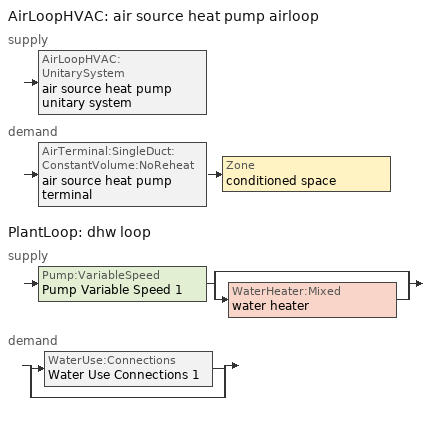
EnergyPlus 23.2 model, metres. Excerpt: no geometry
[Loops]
AirLoopHVAC 'air source heat pump airloop'
 supply: AirLoopHVAC:UnitarySystem 'air source heat pump unitary system'
 demand: AirTerminal:SingleDuct:ConstantVolume:NoReheat 'air source heat pump terminal' > Zone 'conditioned space'
PlantLoop 'dhw loop'
 supply: Pump:VariableSpeed 'Pump Variable Speed 1' > split
  | bypass
  | WaterHeater:Mixed 'water heater'
 demand: split
  | WaterUse:Connections 'Water Use Connections 1'
  | bypass
[ZoneControl:Thermostat]
conditioned space Thermostat: Zone or ZoneList=conditioned space; Control Type Schedule=conditioned space Thermostat Schedule; Control 1=conditioned space temperature setpoint; Temperature Difference Between Cutout And Setpoint {deltaC}=0
[ThermostatSetpoint:DualSetpoint]
conditioned space temperature setpoint: Heating Setpoint Temperature Schedule=heating setpoint; Cooling Setpoint Temperature Schedule=cooling setpoint
[AirTerminal:SingleDuct:ConstantVolume:NoReheat]
air source heat pump terminal: Availability Schedule=Always On Discrete; Maximum Air Flow Rate {m3/s}=0.387469
[Zone equipment]
conditioned space: air source heat pump terminal
[AirLoopHVAC]
air source heat pump airloop: Design Supply Air Flow Rate {m3/s}=0.387469; Design Return Air Flow Fraction of Supply Air Flow=1
[Sizing:System]
air source heat pump airloop: Type of Load to Size On=Sensible; Design Outdoor Air Flow Rate {m3/s}=Autosize; Central Heating Maximum System Air Flow Ratio=0.3; Preheat Design Temperature {C}=7; Preheat Design Humidity Ratio {kgWater/kgDryAir}=0.008; Precool Design Temperature {C}=12.8; Precool Design Humidity Ratio {kgWater/kgDryAir}=0.008; Central Cooling Design Supply Air Temperature {C}=12.8; Central Heating Design Supply Air Temperature {C}=16.7; Type of Zone Sum to Use=NonCoincident; 100% Outdoor Air in Cooling=Yes; 100% Outdoor Air in Heating=Yes; Central Cooling Design Supply Air Humidity Ratio {kgWater/kgDryAir}=0.0085; Central Heating Design Supply Air Humidity Ratio {kgWater/kgDryAir}=0.008; Cooling Supply Air Flow Rate Method=DesignDay; Cooling Supply Air Flow Rate {m3/s}=0; Cooling Supply Air Flow Rate Per Floor Area {m3/s-m2}=0.00996765; Cooling Fraction of Autosized Cooling Supply Air Flow Rate=1; Cooling Supply Air Flow Rate Per Unit Cooling Capacity {m3/s-W}=3.94755e-05; Heating Supply Air Flow Rate Method=DesignDay; Heating Supply Air Flow Rate {m3/s}=0; Heating Supply Air Flow Rate Per Floor Area {m3/s-m2}=0.00996765; Heating Fraction of Autosized Heating Supply Air Flow Rate=1; Heating Fraction of Autosized Cooling Supply Air Flow Rate=1; Heating Supply Air Flow Rate Per Unit Heating Capacity {m3/s-W}=3.15882e-05; System Outdoor Air Method=ZoneSum; Zone Maximum Outdoor Air Fraction=1; Cooling Design Capacity Method=CoolingDesignCapacity; Cooling Design Capacity {W}=Autosize; Cooling Design Capacity Per Floor Area {W/m2}=234.7; Fraction of Autosized Cooling Design Capacity=1; Heating Design Capacity Method=HeatingDesignCapacity; Heating Design Capacity {W}=Autosize; Heating Design Capacity Per Floor Area {W/m2}=157; Fraction of Autosized Heating Design Capacity=1; Central Cooling Capacity Control Method=OnOff; Occupant Diversity=Autosize
[AvailabilityManager:Scheduled]
air source heat pump airloop Availability Manager: Schedule=Always On Discrete
[AirLoopHVAC:UnitarySystem]
air source heat pump unitary system: Control Type=Load; Controlling Zone or Thermostat Location=conditioned space; Dehumidification Control Type=None; Availability Schedule=Always On Discrete; Supply Fan=air source heat pump supply fan; Fan Placement=BlowThrough; Supply Air Fan Operating Mode Schedule=air source heat pump auto fan schedule; Heating Coil=air source heat pump htg coil; DX Heating Coil Sizing Ratio=1; Cooling Coil=air source heat pump clg coil; Use DOAS DX Cooling Coil=No; Minimum Supply Air Temperature {C}=2; Latent Load Control=SensibleOnlyLoadControl; Supplemental Heating Coil=air source heat pump backup htg coil; Cooling Supply Air Flow Rate Method=SupplyAirFlowRate; Cooling Supply Air Flow Rate {m3/s}=0.387469; Heating Supply Air Flow Rate Method=SupplyAirFlowRate; Heating Supply Air Flow Rate {m3/s}=0.275145; No Load Supply Air Flow Rate Method=SupplyAirFlowRate; No Load Supply Air Flow Rate {m3/s}=0; Maximum Supply Air Temperature {C}=93.3333; Maximum Outdoor Dry-Bulb Temperature for Supplemental Heater Operation {C}=10; Ancillary On-Cycle Electric Power {W}=0; Ancillary Off-Cycle Electric Power {W}=0
[Fan:SystemModel]
air source heat pump supply fan: Availability Schedule=Always On Discrete; Design Maximum Air Flow Rate {m3/s}=0.387469; Speed Control Method=Discrete; Electric Power Minimum Flow Rate Fraction=0.2; Design Pressure Rise {Pa}=794.58; Motor Efficiency=1; Motor In Air Stream Fraction=1; Design Electric Power Consumption {W}=Autosize; Design Power Sizing Method=TotalEfficiencyAndPressure; Electric Power Per Unit Flow Rate {W/(m3/s)}=840; Electric Power Per Unit Flow Rate Per Unit Pressure {W/((m3/s)-Pa)}=1.66667; Fan Total Efficiency=0.75; Motor Loss Radiative Fraction=0; Number of Speeds=2; Speed Flow Fraction 1=0.71011; Speed Electric Power Fraction 1=0.35808; Speed Flow Fraction 2=1; Speed Electric Power Fraction 2=1
[Coil:Heating:DX:SingleSpeed]
air source heat pump htg coil: Availability Schedule=Always On Discrete; Gross Rated Heating Capacity {W}=6234.11; Gross Rated Heating COP {W/W}=3.67607; Rated Air Flow Rate {m3/s}=0.329739; Rated Supply Fan Power Per Volume Flow Rate 2017 {W/(m3/s)}=773.3; Rated Supply Fan Power Per Volume Flow Rate 2023 {W/(m3/s)}=934.4; Heating Capacity Function of Temperature Curve=Heat-CAP-fT1; Heating Capacity Function of Flow Fraction Curve=Heat-CAP-fFF1; Energy Input Ratio Function of Temperature Curve=Heat-EIR-fT1; Energy Input Ratio Function of Flow Fraction Curve=Heat-EIR-fFF1; Part Load Fraction Correlation Curve=Heat-PLF-fPLR1; Defrost Energy Input Ratio Function of Temperature Curve=Defrosteir; Minimum Outdoor Dry-Bulb Temperature for Compressor Operation {C}=-3.88889; Maximum Outdoor Dry-Bulb Temperature for Defrost Operation {C}=4.44444; Crankcase Heater Capacity {W}=50; Maximum Outdoor Dry-Bulb Temperature for Crankcase Heater Operation {C}=10; Defrost Strategy=ReverseCycle; Defrost Control=Timed; Defrost Time Period Fraction=0.166667; Resistive Defrost Heater Capacity {W}=2000
[Coil:Cooling:DX:SingleSpeed]
air source heat pump clg coil: Availability Schedule=Always On Discrete; Gross Rated Total Cooling Capacity {W}=6573.41; Gross Rated Sensible Heat Ratio=0.730032; Gross Rated Cooling COP {W/W}=4.071704; Rated Air Flow Rate {m3/s}=0.33841; Rated Evaporator Fan Power Per Volume Flow Rate 2017 {W/(m3/s)}=773.3; Rated Evaporator Fan Power Per Volume Flow Rate 2023 {W/(m3/s)}=934.4; Total Cooling Capacity Function of Temperature Curve=Cool-CAP-fT1; Total Cooling Capacity Function of Flow Fraction Curve=Cool-CAP-fFF1; Energy Input Ratio Function of Temperature Curve=Cool-EIR-fT1; Energy Input Ratio Function of Flow Fraction Curve=Cool-EIR-fFF1; Part Load Fraction Correlation Curve=Cool-PLF-fPLR1; Minimum Outdoor Dry-Bulb Temperature for Compressor Operation {C}=-25; Nominal Time for Condensate Removal to Begin {s}=1000; Ratio of Initial Moisture Evaporation Rate and Steady State Latent Capacity=1.5; Maximum Cycling Rate {cycles/hr}=3; Latent Capacity Time Constant {s}=45; Condenser Type=AirCooled; Evaporative Condenser Effectiveness=0.9; Evaporative Condenser Air Flow Rate {m3/s}=Autosize; Evaporative Condenser Pump Rated Power Consumption {W}=Autosize; Crankcase Heater Capacity {W}=50; Maximum Outdoor Dry-Bulb Temperature for Crankcase Heater Operation {C}=10; Basin Heater Capacity {W/K}=0; Basin Heater Setpoint Temperature {C}=2
[Coil:Heating:Fuel]
air source heat pump backup htg coil: Availability Schedule=Always On Discrete; Fuel Type=NaturalGas; Burner Efficiency=0.8; Nominal Capacity {W}=12533.2; On Cycle Parasitic Electric Load {W}=0; Off Cycle Parasitic Fuel Load {W}=0
[PlantLoop]
dhw loop: Fluid Type=Water; Plant Equipment Operation Scheme=dhw loop Operation Schemes; Maximum Loop Temperature {C}=100; Minimum Loop Temperature {C}=0; Maximum Loop Flow Rate {m3/s}=0.01; Minimum Loop Flow Rate {m3/s}=0; Plant Loop Volume {m3}=0.003; Load Distribution Scheme=Optimal; Plant Loop Demand Calculation Scheme=SingleSetpoint; Common Pipe Simulation=None
[Sizing:Plant]
dhw loop: Loop Type=Heating; Design Loop Exit Temperature {C}=52.6667; Loop Design Temperature Difference {deltaC}=5.55556; Sizing Option=NonCoincident; Zone Timesteps in Averaging Window=1; Coincident Sizing Factor Mode=None
[Pump:VariableSpeed]
Pump Variable Speed 1: Design Maximum Flow Rate {m3/s}=0.01; Design Pump Head {Pa}=1; Design Power Consumption {W}=0; Motor Efficiency=1; Fraction of Motor Inefficiencies to Fluid Stream=0; Coefficient 1 of the Part Load Performance Curve=0; Coefficient 2 of the Part Load Performance Curve=1; Coefficient 3 of the Part Load Performance Curve=0; Coefficient 4 of the Part Load Performance Curve=0; Design Minimum Flow Rate {m3/s}=0; Pump Control Type=Intermittent; Skin Loss Radiative Fraction=0.5; Design Power Sizing Method=PowerPerFlowPerPressure; Design Electric Power per Unit Flow Rate {W/(m3/s)}=348701.1; Design Shaft Power per Unit Flow Rate per Unit Head {W/((m3/s)-Pa)}=1.28205; Design Minimum Flow Rate Fraction=0
[WaterHeater:Mixed]
water heater: Tank Volume {m3}=0.143846; Setpoint Temperature Schedule=water heater setpoint; Deadband Temperature Difference {deltaC}=2; Maximum Temperature Limit {C}=99; Heater Control Type=Cycle; Heater Maximum Capacity {W}=11136.7; Heater Minimum Capacity {W}=0; Heater Ignition Minimum Flow Rate {m3/s}=0; Heater Ignition Delay {s}=0; Heater Fuel Type=NaturalGas; Heater Thermal Efficiency=0.774056; Off Cycle Parasitic Fuel Consumption Rate {W}=0; Off Cycle Parasitic Fuel Type=Electricity; Off Cycle Parasitic Heat Fraction to Tank=0; On Cycle Parasitic Fuel Consumption Rate {W}=0; On Cycle Parasitic Fuel Type=Electricity; On Cycle Parasitic Heat Fraction to Tank=0; Ambient Temperature Indicator=Zone; Ambient Temperature Zone=conditioned space; Off Cycle Loss Coefficient to Ambient Temperature {W/K}=4.17412; Off Cycle Loss Fraction to Zone=0.64; On Cycle Loss Coefficient to Ambient Temperature {W/K}=4.17412; On Cycle Loss Fraction to Zone=1; Use Side Effectiveness=1; Source Side Effectiveness=1; Use Side Design Flow Rate {m3/s}=Autosize; Source Side Design Flow Rate {m3/s}=Autosize; Indirect Water Heating Recovery Time {hr}=1.5; Source Side Flow Control Mode=IndirectHeatPrimarySetpoint
[WaterHeater:Sizing]
water heater: Design Mode=PeakDraw; Time Storage Can Meet Peak Draw {hr}=0.538503; Time for Tank Recovery {hr}=0; Nominal Tank Volume for Autosizing Plant Connections {m3}=1
[SetpointManager:Scheduled]
Setpoint Manager Scheduled 1: Control Variable=Temperature; Schedule=dhw temp
[WaterUse:Connections]
Water Use Connections 1: Drain Water Heat Exchanger Type=None; Drain Water Heat Exchanger Destination=Plant; Water Use Equipment Name 1=dhw fixtures; Water Use Equipment Name 2=dhw distribution waste; Water Use Equipment Name 3=clothes washer; Water Use Equipment Name 4=dishwasher
[WaterUse:Equipment]
Name | Peak Flow Rate {m3/s} | Flow Rate Fraction Schedule | Target Temperature Schedule
dhw fixtures | 1.56906e-05 | hot_water_fixtures | mixed water temperature schedule
dhw distribution waste | 6.02671e-06 | hot_water_fixtures | mixed water temperature schedule
clothes washer | 5.85062e-06 | hot_water_clothes_washer
dishwasher | 3.84436e-06 | hot_water_dishwasher
[PlantEquipmentOperationSchemes]
dhw loop Operation Schemes: Control Scheme Object Type 1=PlantEquipmentOperation:HeatingLoad; Control Scheme Name 1=dhw loop Heating Operation Scheme; Control Scheme Schedule Name 1=Always On Discrete
[PlantEquipmentOperation:HeatingLoad]
dhw loop Heating Operation Scheme: Load Range Lower Limit 1 {W}=0; Load Range Upper Limit 1 {W}=1000000000; Range Equipment List Name 1=dhw loop Heating Equipment List
[PlantEquipmentList]
dhw loop Heating Equipment List: WaterHeater:Mixed, water heater
[EnergyManagementSystem:GlobalVariable]
air_source_heat_pump_airloop_Fan_RTF
[EnergyManagementSystem:InternalVariable]
air_source_heat_pump_airloop_max_sup_fan_mfr: Internal Data Index Key=air source heat pump supply fan; Internal Data Type=Fan Maximum Mass Flow Rate
[EnergyManagementSystem:Sensor]
Name | Output:Variable or Output:Meter Index Key | Output:Variable or Output:Meter
air_source_heat_pump_airloop_Fan_RTF_s | air source heat pump supply fan | Fan Runtime Fraction Speed 1
air_source_heat_pump_airloop_Fan_RTF_s_1 | air source heat pump supply fan | Fan Runtime Fraction Speed 2
air_source_heat_pump_backup_htg_coil_s | air source heat pump backup htg coil | Heating Coil Heating Energy
air_source_heat_pump_clg_coil_s | air source heat pump clg coil | Cooling Coil Total Cooling Energy
air_source_heat_pump_htg_coil_s | air source heat pump htg coil | Heating Coil Heating Energy
air_source_heat_pump_supply_fan_s | air source heat pump supply fan | Fan Electricity Energy
clg_load_cond |  | Cooling:EnergyTransfer:Zone:CONDITIONED SPACE
clg_sp_s | cooling setpoint | Schedule Value
clothes_dryer_exhaust_0_sch_s | clothes_dryer | Schedule Value
cool_season | cooling season schedule | Schedule Value
htg_load_cond |  | Heating:EnergyTransfer:Zone:CONDITIONED SPACE
htg_sp_s | heating setpoint | Schedule Value
mech_vent_bath_fan_0_sch_s | mech vent bath fan 0 schedule | Schedule Value
mech_vent_range_fan_0_sch_s | mech vent range fan 0 schedule | Schedule Value
natural_vent_s | natural vent schedule | Schedule Value
out_pb_s |  | Site Outdoor Air Barometric Pressure
out_wt_s |  | Site Outdoor Air Humidity Ratio
site_vw_s |  | Site Wind Speed
tin_s | conditioned space | Zone Mean Air Temperature
tout_s | conditioned space | Zone Outdoor Air Drybulb Temperature
water_heater_energy | water heater | Water Heater NaturalGas Rate
water_heater_off_cycle_parasitic | water heater | Water Heater Off Cycle Parasitic Electricity Rate
water_heater_on_cycle_parasitic | water heater | Water Heater On Cycle Parasitic Electricity Rate
win_s | conditioned space | Zone Air Humidity Ratio
zone_clg_unmet_s | conditioned space | Zone Cooling Setpoint Not Met Time
zone_htg_unmet_s | conditioned space | Zone Heating Setpoint Not Met Time
[EnergyManagementSystem:Actuator]
Name | Actuated Component Unique | Actuated Component Type | Actuated Component Control Type
infil_flow_act | infil flow | Zone Infiltration | Air Exchange Flow Rate
mech_vent_house_fan_cfis_act | mech vent house fan cfis | ElectricEquipment | Electricity Rate
mech_vent_house_fan_latent_load_equip_act | mech vent house fan latent load equip | OtherEquipment | Power Level
mech_vent_house_fan_sensible_load_equip_act | mech vent house fan sensible load equip | OtherEquipment | Power Level
natural_vent_flow_act | natural vent flow | Zone Infiltration | Air Exchange Flow Rate
water_heater_ec_adj_act | water heater energy adjustment1 | OtherEquipment | Power Level
whole_house_fan_act | whole house fan | ElectricEquipment | Electricity Rate
whole_house_fan_flow_act | whole house fan flow | Zone Infiltration | Air Exchange Flow Rate
whole_house_fan_mix_act | whole house fan mix | ZoneMixing | Air Exchange Flow Rate
[EnergyManagementSystem:Program]
air_source_heat_pump_supply_fan_disaggregate_program: Set air_source_heat_pump_supply_fan_clg = 0; Set air_source_heat_pump_supply_fan_primary_htg = 0; Set air_source_heat_pump_supply_fan_backup_htg = 0; If air_source_heat_pump_clg_coil_s > 0; Set air_source_heat_pump_supply_fan_clg = air_source_heat_pump_supply_fan_s; ElseIf air_source_heat_pump_htg_coil_s > 0 && (air_source_heat_pump_backup_htg_coil_s > 0); Set air_source_heat_pump_supply_fan_primary_htg = air_source_heat_pump_supply_fan_s * air_source_heat_pump_htg_coil_s / (air_source_heat_pump_htg_coil_s + air_source_heat_pump_backup_htg_coil_s); Set air_source_heat_pump_supply_fan_backup_htg = air_source_heat_pump_supply_fan_s * air_source_heat_pump_backup_htg_coil_s / (air_source_heat_pump_htg_coil_s + air_source_heat_pump_backup_htg_coil_s); ElseIf air_source_heat_pump_htg_coil_s > 0; Set air_source_heat_pump_supply_fan_primary_htg = air_source_heat_pump_supply_fan_s; Else; Set air_source_heat_pump_supply_fan_backup_htg = air_source_heat_pump_supply_fan_s; EndIf
infil_program: Set p_m = 0.14; Set p_s = 0.22; Set s_m = 270; Set s_s = 370; Set z_m = 9.99744; Set z_s = 5.410200000000001; Set f_t = (((s_m/z_m)^p_m)*((z_s/s_s)^p_s)); Set Tdiff = tin_s-tout_s; Set dT = @Abs Tdiff; Set c = 0.0821; Set Cs = 0.0998; Set Cw = 0.147; Set n = 0.65; Set sft = (f_t*0.7000000000000001); Set temp1 = ((c*Cw)*((sft*site_vw_s)^(2*n)))^2; Set Qinf = (((c*Cs*(dT^n))^2)+temp1)^0.5; Set Qinf = (@Max Qinf 0); Set mech_vent_house_fan_sensible_load_equip_act = 0.0; Set mech_vent_house_fan_latent_load_equip_act = 0.0; Set OASupInPb = out_pb_s; Set OASupInTemp = tout_s; Set OASupInW = out_wt_s; Set OASupRho = (@RhoAirFnPbTdbW OASupInPb OASupInTemp OASupInW); Set OASupCp = (@CpAirFnW OASupInW); Set OASupInEnth = (@HFnTdbW OASupInTemp OASupInW); Set ZoneTemp = tin_s; Set ZoneW = win_s; Set ZoneCp = (@CpAirFnW ZoneW); Set ZoneAirEnth = (@HFnTdbW ZoneTemp ZoneW); Set mech_vent_house_fan_cfis_act = 0.0; Set QWHV_cfis_sup = 0.0; Set QWHV_cfis_suppl_sup = 0.0; Set QWHV_cfis_suppl_exh = 0.0; Set Qrange = 0; Set Qrange = Qrange + 0.04719 * mech_vent_range_fan_0_sch_s; Set Qbath = 0; Set Qbath = Qbath + 0.04719 * mech_vent_bath_fan_0_sch_s; Set Qdryer = 0; Set Qdryer = Qdryer + 0.07639 * clothes_dryer_exhaust_0_sch_s; Set QWHV_sup = 0.0; Set QWHV_exh = 0.0; Set Qexhaust = Qrange + Qbath + Qdryer + QWHV_exh + QWHV_cfis_suppl_exh; Set Qsupply = QWHV_sup + QWHV_cfis_sup + QWHV_cfis_suppl_sup; Set Qfan = (@Max Qexhaust Qsupply); If Qfan > 0; Set Qavg = ((Qexhaust + Qsupply) / 2.0); If ((@Abs (Qexhaust - Qavg)) / Qavg) <= 0.1; Set phi = 1; Else; Set phi = (Qinf / (Qinf + Qfan)); EndIf; Set Qinf_adj = phi * Qinf; Else; Set Qinf_adj = Qinf; EndIf; Set infil_flow_act = Qinf_adj; Set Qload = Qfan; Set Effectiveness_Sens = 0.0; Set Effectiveness_Lat = 0.0; Set Fan_MFR = Qload * OASupRho; Set ZoneInEnth = OASupInEnth; Set ZoneInTemp = OASupInTemp; Set FanTotalToCond = Fan_MFR * (ZoneInEnth - ZoneAirEnth); Set FanSensToCond = Fan_MFR * ZoneCp * (ZoneInTemp - ZoneTemp); Set FanLatToCond = FanTotalToCond - FanSensToCond; Set mech_vent_house_fan_sensible_load_equip_act = mech_vent_house_fan_sensible_load_equip_act + FanSensToCond; Set mech_vent_house_fan_latent_load_equip_act = mech_vent_house_fan_latent_load_equip_act + FanLatToCond
natural_vent_program: Set Tin = tin_s; Set Tout = tout_s; Set Wout = out_wt_s; Set Pbar = out_pb_s; Set Phiout = (@RhFnTdbWPb Tout Wout Pbar); Set MaxHR = 0.0115; Set MaxRH = 0.7; Set Tnvsp = (htg_sp_s + clg_sp_s) / 2; Set NVavail = natural_vent_s; Set ClgSsnAvail = cool_season; Set natural_vent_flow_act = 0; Set whole_house_fan_flow_act = 0; Set whole_house_fan_mix_act = 0; Set whole_house_fan_act = 0; If ((Wout < MaxHR) && (Phiout < MaxRH) && (Tin > Tout) && (Tin > Tnvsp) && (ClgSsnAvail > 0)); Set WHF_Flow = 0; Set Adj = (Tin-Tnvsp)/(Tin-Tout); Set Adj = (@Min Adj 1); Set Adj = (@Max Adj 0); If (WHF_Flow > 0); Set whole_house_fan_flow_act = WHF_Flow*Adj; Set whole_house_fan_mix_act = WHF_Flow*Adj; Set WHF_W = 0; Set whole_house_fan_act = WHF_W*Adj; ElseIf (NVavail > 0); Set NVArea = 7450.730904960002; Set Cs = 0.0001989901015519336; Set Cw = 9.172957080274798e-05; Set Tdiff = Tin-Tout; Set dT = (@Abs Tdiff); Set Vwind = site_vw_s; Set SGNV = NVArea*Adj*((((Cs*dT)+(Cw*(Vwind^2)))^0.5)/1000); Set MaxNV = 4.165722765312; Set natural_vent_flow_act = (@Min SGNV MaxNV); EndIf; EndIf
total_loads_program: Set loads_htg_tot = 0; Set loads_clg_tot = 0; If htg_load_cond > 0; Set loads_htg_tot = loads_htg_tot + (htg_load_cond - clg_load_cond) * 1.0; EndIf; If clg_load_cond > 0; Set loads_clg_tot = loads_clg_tot + (clg_load_cond - htg_load_cond) * 1.0; EndIf
unmet_hours_program: Set htg_unmet_hours = 0; Set clg_unmet_hours = 0; If ((DayOfYear >= 1) && (DayOfYear <= 365)); If zone_htg_unmet_s > htg_unmet_hours; Set htg_unmet_hours = zone_htg_unmet_s; EndIf; EndIf; If ((DayOfYear >= 1) && (DayOfYear <= 365)); If zone_clg_unmet_s > clg_unmet_hours; Set clg_unmet_hours = zone_clg_unmet_s; EndIf; EndIf
water_heater_EC_adj: Set dhw_e_cons = water_heater_energy + water_heater_on_cycle_parasitic + water_heater_off_cycle_parasitic; Set water_heater_ec_adj_act = 0.0 * dhw_e_cons / 1
[EnergyManagementSystem:ProgramCallingManager]
air source heat pump supply fan disaggregate program calling manager: EndOfSystemTimestepBeforeHVACReporting; air_source_heat_pump_supply_fan_disaggregate_program
infil_program calling manager: BeginZoneTimestepAfterInitHeatBalance; infil_program
natural_vent_program calling manager: BeginZoneTimestepAfterInitHeatBalance; natural_vent_program
total_loads_program calling manager: EndOfZoneTimestepAfterZoneReporting; total_loads_program
unmet_hours_program calling manager: EndOfZoneTimestepBeforeZoneReporting; unmet_hours_program
water heater EC_adj ProgramManager: EndOfSystemTimestepBeforeHVACReporting; water_heater_EC_adj
[EnergyManagementSystem:OutputVariable]
Name | EMS Variable | Type of Data in Variable | Update Frequency | EMS Program or Subroutine | Units
air source heat pump supply fan disaggregate clg | air_source_heat_pump_supply_fan_clg | Summed | SystemTimestep | air_source_heat_pump_supply_fan_disaggregate_program | J
air source heat pump supply fan disaggregate htg backup | air_source_heat_pump_supply_fan_backup_htg | Summed | SystemTimestep | air_source_heat_pump_supply_fan_disaggregate_program | J
air source heat pump supply fan disaggregate htg primary | air_source_heat_pump_supply_fan_primary_htg | Summed | SystemTimestep | air_source_heat_pump_supply_fan_disaggregate_program | J
infil_flow_act_timeseries_outvar | infil_flow_act | Averaged | ZoneTimestep | infil_program | m^/s
natural_vent_flow_act_timeseries_outvar | natural_vent_flow_act | Averaged | ZoneTimestep | natural_vent_program | m^/s
Qfan_timeseries_outvar | Qfan | Averaged | ZoneTimestep | infil_program | m^/s
whole_house_fan_flow_act_timeseries_outvar | whole_house_fan_flow_act | Averaged | ZoneTimestep | natural_vent_program | m^/s
loads_htg_tot_peakload_outvar; loads_htg_tot_annual_outvar; loads_htg_tot_timeseries_outvar | loads_htg_tot | Summed | ZoneTimestep | total_loads_program | J
loads_clg_tot_peakload_outvar; loads_clg_tot_annual_outvar; loads_clg_tot_timeseries_outvar | loads_clg_tot | Summed | ZoneTimestep | total_loads_program | J
htg_unmet_hours_annual_outvar; htg_unmet_hours_timeseries_outvar | htg_unmet_hours | Summed | ZoneTimestep | unmet_hours_program | hr
clg_unmet_hours_annual_outvar; clg_unmet_hours_timeseries_outvar | clg_unmet_hours | Summed | ZoneTimestep | unmet_hours_program | hr
[Schedule:Constant]
Name | Hourly Value
Always On Discrete | 1
air source heat pump auto fan schedule | 0
dhw temp; water heater setpoint | 52.6667
mixed water temperature schedule | 40.5556
[Schedule:Day:Interval]
mech vent bath fan 0 schedule allday1: No, 23:00, 0, 24:00, 1
mech vent bath fan 0 schedule default day; mech vent range fan 0 schedule default day; heating setpoint default day; cooling setpoint default day; cooling season schedule allday1; cooling season schedule allday11; cooling season schedule default day; natural vent schedule default day: No, 24:00, 0
mech vent range fan 0 schedule allday1: No, 17:00, 0, 18:00, 1, 24:00, 0
heating setpoint allday1: No, 24:00, 20
cooling setpoint allday1: No, 24:00, 22.2222
cooling season schedule allday5; natural vent schedule avail day: No, 24:00, 1
[Schedule:Week:Daily]
mech vent bath fan 0 schedule Week Rule - Jan1-Dec31: mech vent bath fan 0 schedule allday1, mech vent bath fan 0 schedule allday1, mech vent bath fan 0 schedule allday1, mech vent bath fan 0 schedule allday1, mech vent bath fan 0 schedule allday1, mech vent bath fan 0 schedule allday1, mech vent bath fan 0 schedule allday1, mech vent bath fan 0 schedule default day, mech vent bath fan 0 schedule default day, mech vent bath fan 0 schedule default day, mech vent bath fan 0 schedule default day, mech vent bath fan 0 schedule default day
mech vent range fan 0 schedule Week Rule - Jan1-Dec31: mech vent range fan 0 schedule allday1, mech vent range fan 0 schedule allday1, mech vent range fan 0 schedule allday1, mech vent range fan 0 schedule allday1, mech vent range fan 0 schedule allday1, mech vent range fan 0 schedule allday1, mech vent range fan 0 schedule allday1, mech vent range fan 0 schedule default day, mech vent range fan 0 schedule default day, mech vent range fan 0 schedule default day, mech vent range fan 0 schedule default day, mech vent range fan 0 schedule default day
heating setpoint Week Rule - Jan1-Dec31: heating setpoint allday1, heating setpoint allday1, heating setpoint allday1, heating setpoint allday1, heating setpoint allday1, heating setpoint allday1, heating setpoint allday1, heating setpoint default day, heating setpoint default day, heating setpoint default day, heating setpoint default day, heating setpoint default day
cooling setpoint Week Rule - Jan1-Dec31: cooling setpoint allday1, cooling setpoint allday1, cooling setpoint allday1, cooling setpoint allday1, cooling setpoint allday1, cooling setpoint allday1, cooling setpoint allday1, cooling setpoint default day, cooling setpoint default day, cooling setpoint default day, cooling setpoint default day, cooling setpoint default day
cooling season schedule Week Rule - Jan1-Apr28: cooling season schedule allday1, cooling season schedule allday1, cooling season schedule allday1, cooling season schedule allday1, cooling season schedule allday1, cooling season schedule allday1, cooling season schedule allday1, cooling season schedule default day, cooling season schedule default day, cooling season schedule default day, cooling season schedule default day, cooling season schedule default day
cooling season schedule Week Rule - Apr29-May5: cooling season schedule allday1, cooling season schedule allday1, cooling season schedule allday5, cooling season schedule allday5, cooling season schedule allday5, cooling season schedule allday5, cooling season schedule allday5, cooling season schedule default day, cooling season schedule default day, cooling season schedule default day, cooling season schedule default day, cooling season schedule default day
cooling season schedule Week Rule - May6-Oct27: cooling season schedule allday5, cooling season schedule allday5, cooling season schedule allday5, cooling season schedule allday5, cooling season schedule allday5, cooling season schedule allday5, cooling season schedule allday5, cooling season schedule default day, cooling season schedule default day, cooling season schedule default day, cooling season schedule default day, cooling season schedule default day
cooling season schedule Week Rule - Oct28-Nov3: cooling season schedule allday5, cooling season schedule allday5, cooling season schedule allday5, cooling season schedule allday5, cooling season schedule allday11, cooling season schedule allday11, cooling season schedule allday11, cooling season schedule default day, cooling season schedule default day, cooling season schedule default day, cooling season schedule default day, cooling season schedule default day
cooling season schedule Week Rule - Nov4-Dec31: cooling season schedule allday11, cooling season schedule allday11, cooling season schedule allday11, cooling season schedule allday11, cooling season schedule allday11, cooling season schedule allday11, cooling season schedule allday11, cooling season schedule default day, cooling season schedule default day, cooling season schedule default day, cooling season schedule default day, cooling season schedule default day
natural vent schedule Week Rule - Jan1-Jan6: natural vent schedule avail day, natural vent schedule avail day, natural vent schedule default day, natural vent schedule avail day, natural vent schedule default day, natural vent schedule avail day, natural vent schedule default day, natural vent schedule default day, natural vent schedule default day, natural vent schedule default day, natural vent schedule default day, natural vent schedule default day
natural vent schedule Week Rule - Jan7-Dec31: natural vent schedule default day, natural vent schedule avail day, natural vent schedule default day, natural vent schedule avail day, natural vent schedule default day, natural vent schedule avail day, natural vent schedule default day, natural vent schedule default day, natural vent schedule default day, natural vent schedule default day, natural vent schedule default day, natural vent schedule default day
[Schedule:Year]
mech vent bath fan 0 schedule: mech vent bath fan 0 schedule Week Rule - Jan1-Dec31, 1, 1, 12, 31
mech vent range fan 0 schedule: mech vent range fan 0 schedule Week Rule - Jan1-Dec31, 1, 1, 12, 31
heating setpoint: heating setpoint Week Rule - Jan1-Dec31, 1, 1, 12, 31
cooling setpoint: cooling setpoint Week Rule - Jan1-Dec31, 1, 1, 12, 31
cooling season schedule: cooling season schedule Week Rule - Jan1-Apr28, 1, 1, 4, 28, cooling season schedule Week Rule - Apr29-May5, 4, 29, 5, 5, cooling season schedule Week Rule - May6-Oct27, 5, 6, 10, 27, cooling season schedule Week Rule - Oct28-Nov3, 10, 28, 11, 3, cooling season schedule Week Rule - Nov4-Dec31, 11, 4, 12, 31
natural vent schedule: natural vent schedule Week Rule - Jan1-Jan6, 1, 1, 1, 6, natural vent schedule Week Rule - Jan7-Dec31, 1, 7, 12, 31
[Schedule:File] File=in.schedules.csv; Rows to Skip at Top=1; Number of Hours of Data=8760; Column Separator=Comma; Interpolate to Timestep=No; Minutes per Item=60; Adjust Schedule for Daylight Savings=Yes
Name | Column Number
clothes_dryer | 7
dishwasher | 5
hot_water_fixtures | 13
hot_water_clothes_washer | 12
hot_water_dishwasher | 11
[Schedule:Compact]
conditioned space Thermostat Schedule: Through: 12/31, For: AllDays, Until: 24:00, 4
[Curve:Biquadratic] Minimum Value of x {BasedOnField A2}=-100; Maximum Value of x {BasedOnField A2}=100; Minimum Value of y {BasedOnField A3}=-100; Maximum Value of y {BasedOnField A3}=100
Name | Coefficient1 Constant | Coefficient2 x | Coefficient3 x**2 | Coefficient4 y | Coefficient5 y**2 | Coefficient6 x*y
Heat-CAP-fT1 | 0.905107 | -0.00414615 | 0 | 0.0246429 | 0 | 0
Heat-EIR-fT1 | 0.716518 | 0.0102759 | 0.000460734 | -0.00648037 | 0.000456354 | -0.00069764
Defrosteir | 0.1528 | 0 | 0 | 0 | 0 | 0
Cool-CAP-fT1 | 1.55736 | -0.0744482 | 0.0030986 | 0.00145958 | -4.1148e-05 | -0.000426714
Cool-EIR-fT1 | -0.350448 | 0.11681 | -0.00339951 | -0.00122609 | 0.000600809 | -0.000466884
[Curve:Quadratic] Minimum Value of x {BasedOnField A2}=0
Name | Coefficient1 Constant | Coefficient2 x | Coefficient3 x**2 | Maximum Value of x {BasedOnField A2} | Minimum Curve Output {BasedOnField A3} | Maximum Curve Output {BasedOnField A3}
Heat-CAP-fFF1 | 0.694045 | 0.474208 | -0.168253 | 2 | 0 | 2
Heat-EIR-fFF1 | 2.18542 | -1.94283 | 0.757409 | 2 | 0 | 2
Heat-PLF-fPLR1 | 0.89 | 0.11 | 0 | 1 | 0.7 | 1
Cool-CAP-fFF1 | 0.718664 | 0.417974 | -0.136638 | 2 | 0 | 2
Cool-EIR-fFF1 | 1.14349 | -0.13944 | -0.00404779 | 2 | 0 | 2
Cool-PLF-fPLR1 | 0.93 | 0.07 | 0 | 1 | 0.7 | 1
